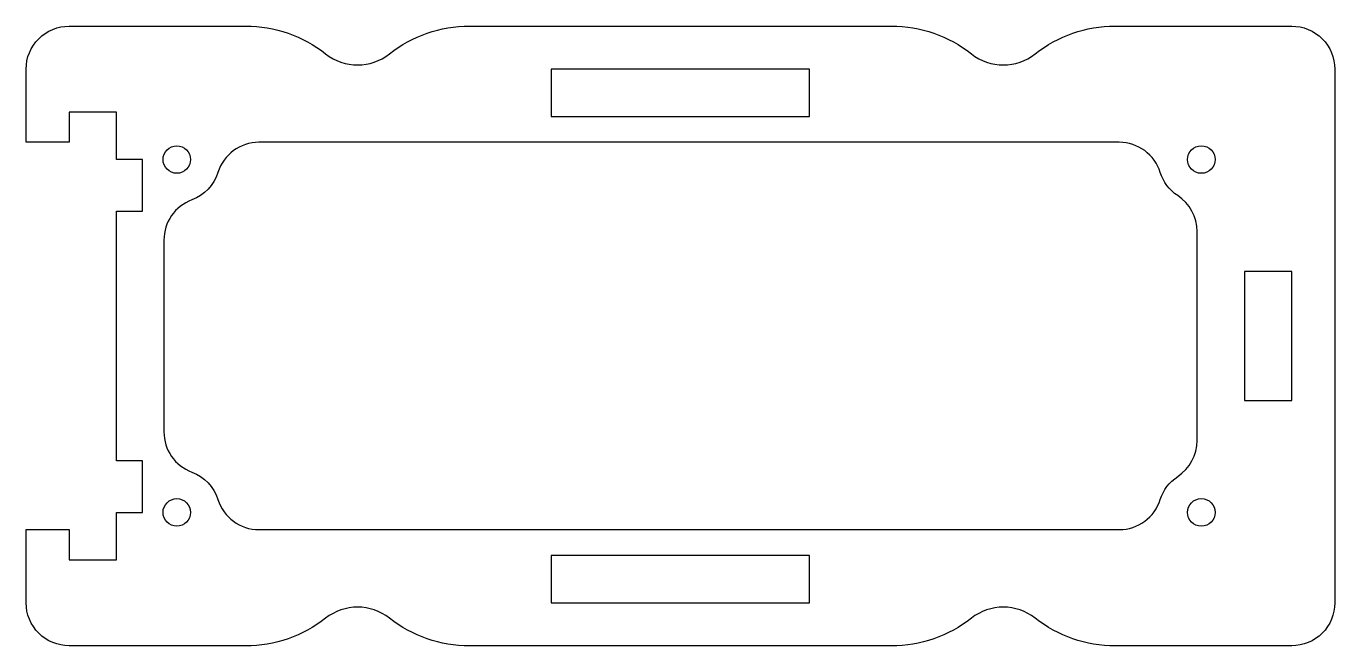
# Model space of a CAD drawing. Header units: millimetres. Extents: x -5 to 147, y -87 to -15.
import ezdxf

# ---------------------------------------------------------------- set-up
doc = ezdxf.new("R2010")
doc.units = ezdxf.units.MM
doc.layers.get('0').update_dxf_attribs({"linetype": 'CONTINUOUS'})

msp = doc.modelspace()

# ---------------------------------------------------------------- linework, layer by layer
for points in [[(5.89, -30.78), (5.89, -25.28), (0.39, -25.28), (0.39, -28.78), (-4.61, -28.78), (-4.61, -20.28, -0.414214), (0.39, -15.28), (20.9, -15.28, -0.168262), (30.18, -18.5, 0.34633), (37.6, -18.5, -0.168262), (46.88, -15.28), (95.9, -15.28, -0.168251), (105.18, -18.5, 0.346305), (112.6, -18.5, -0.168251), (121.87, -15.28), (142.39, -15.28, -0.414214), (147.39, -20.28), (147.39, -82.28, -0.414214), (142.39, -87.28), (121.88, -87.28, -0.168314), (112.6, -84.07, 0.346442), (105.18, -84.07, -0.168314), (95.9, -87.28), (46.88, -87.28, -0.168302), (37.6, -84.07, 0.346417), (30.18, -84.07, -0.168302), (20.9, -87.28), (0.39, -87.28, -0.414214), (-4.61, -82.28), (-4.61, -73.78), (0.39, -73.78), (0.39, -77.28), (5.89, -77.28), (5.89, -71.78), (8.89, -71.78), (8.89, -65.78), (5.89, -65.78), (5.89, -36.78), (8.89, -36.78), (8.89, -30.78)], [(131.39, -63.43), (131.39, -39.14, 0.252264), (129.14, -34.96, -0.172619), (127.12, -32.28, 0.327538), (122.35, -28.78), (22.43, -28.78, 0.327538), (17.66, -32.28, -0.231121), (14.64, -35.47, 0.312963), (11.39, -40.15), (11.39, -62.42, 0.312963), (14.64, -67.1, -0.231121), (17.66, -70.28, 0.327538), (22.43, -73.78), (122.35, -73.78, 0.327538), (127.12, -70.28, -0.172619), (129.14, -67.61, 0.252264)]]:
    msp.add_lwpolyline(points, format="xyb", close=True)
for points in [[(86.39, -20.28), (56.39, -20.28), (56.39, -25.78), (86.39, -25.78)], [(136.89, -58.78), (142.39, -58.78), (142.39, -43.78), (136.89, -43.78)], [(86.39, -76.78), (56.39, -76.78), (56.39, -82.28), (86.39, -82.28)]]:
    msp.add_lwpolyline(points, close=True)
for centre in [(12.89, -30.78), (131.89, -30.78), (12.89, -71.78), (131.89, -71.78)]:
    msp.add_circle(centre, 1.6)

doc.saveas('drawing.dxf')
